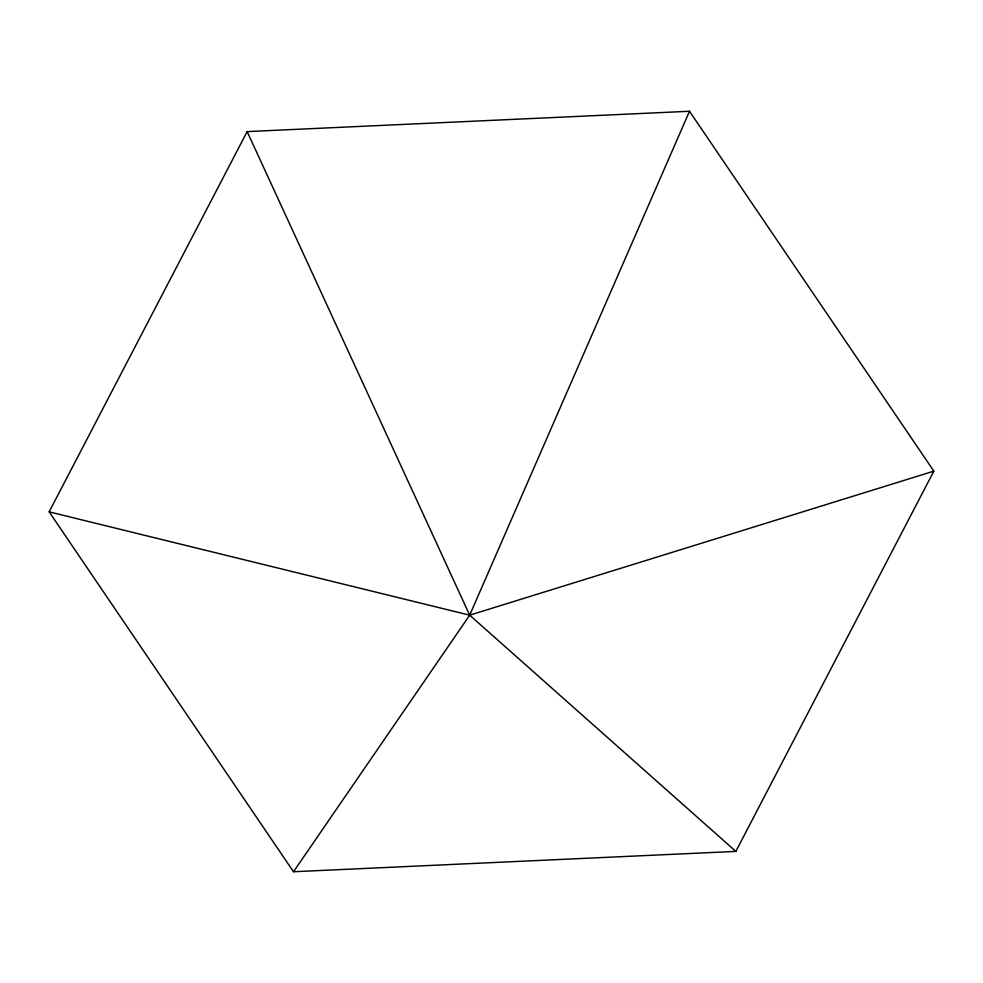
<?xml version="1.0" encoding="UTF-8"?>
<svg xmlns="http://www.w3.org/2000/svg" width="983" height="983" viewBox="0 0 983 983"><rect width="100%" height="100%" fill="white"/><g stroke="black" fill="none" stroke-linecap="round" stroke-linejoin="round"><path stroke-width="1.47" d="M689.501 111.263L469.69 615.174L293.499 871.737L49.15 511.848L247.151 131.599L689.501 111.263L933.85 471.152L735.849 851.401L293.499 871.737M933.85 471.152L469.69 615.174L49.15 511.848M735.849 851.401L469.69 615.174L247.151 131.599"/></g></svg>
